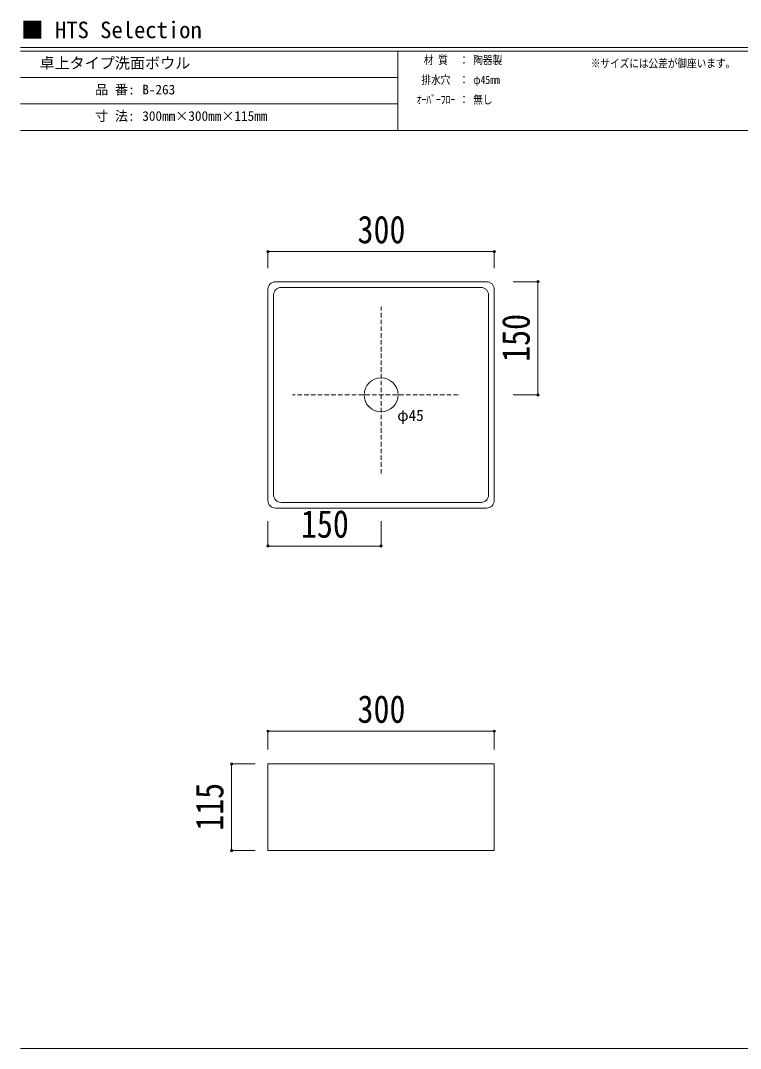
# Model space of a CAD drawing. Units: millimetres, scale not verified. Extents: x -1002 to 1003, y -687 to 676.
# Drawn here: x -1002 to -48, y -687 to 676 of the extents above; entities that cross this region are included whole.
import ezdxf
from ezdxf.enums import TextEntityAlignment as Align

# ---------------------------------------------------------------- set-up
doc = ezdxf.new("R2010")
doc.units = ezdxf.units.MM
doc.header["$LTSCALE"] = 5
doc.header["$PDMODE"] = 32
doc.header["$PDSIZE"] = 3
doc.linetypes.add('DASHED1', pattern=[1.8, 1.2, -0.6])
doc.layers.add('F-0', color=7, linetype='Continuous', lineweight=15)
doc.styles.add('ＭＳ ゴシック', font='')
doc.styles.get('ＭＳ ゴシック').set_extended_font_data('MS Gothic')

msp = doc.modelspace()

# ---------------------------------------------------------------- linework, layer by layer
at = {"layer": 'F-0'}
for p, q in [((1002.034, 640.036), (-1002.086, 640.036)), ((1002.034, 635.036), (-1002.086, 635.036)), ((-502.086, 635.036), (-502.086, 530.036)), ((-502.086, 600.036), (-1002.086, 600.036)), ((-502.086, 565.036), (-1002.086, 565.036)), ((1002.034, 530.036), (-1002.086, 530.036)), ((-384.33, 329.306), (-664.33, 329.306)), ((-674.33, 39.306), (-674.33, 319.306)), ((-391.83, 321.806), (-656.83, 321.806)), ((-374.33, 319.306), (-374.33, 39.306)), ((-666.83, 46.806), (-666.83, 311.806)), ((-381.83, 46.806), (-381.83, 311.806)), ((-384.33, 29.306), (-664.33, 29.306)), ((-656.83, 36.806), (-391.83, 36.806)), ((-674.33, -309.864), (-674.33, -424.864)), ((-674.33, -424.864), (-374.33, -424.864)), ((-1002.086, -687.064), (1002.034, -687.064))]:
    msp.add_line(p, q, dxfattribs=at)
at = {"layer": 'F-0', "color": 4, "lineweight": 9}
for p, q in [((-674.33, 369.286), (-374.33, 369.286)), ((-674.33, 369.286), (-674.33, 347.507)), ((-374.33, 369.286), (-374.33, 347.507)), ((-316.396, 329.306), (-349.292, 329.306)), ((-316.396, 329.306), (-316.396, 179.306)), ((-316.396, 179.306), (-349.292, 179.306)), ((-674.33, -21.006), (-674.33, 11.889)), ((-524.33, -21.006), (-524.33, 11.889)), ((-674.33, -21.006), (-524.33, -21.006)), ((-674.33, -266.421), (-374.33, -266.421)), ((-674.33, -266.421), (-674.33, -290.922)), ((-374.33, -266.421), (-374.33, -290.922)), ((-722.339, -309.864), (-722.339, -424.864)), ((-722.339, -309.864), (-691.304, -309.864)), ((-722.339, -424.864), (-691.304, -424.864))]:
    msp.add_line(p, q, dxfattribs=at)
at = {"layer": 'F-0', "color": 4, "linetype": 'DASHED1', "lineweight": 9}
for p, q in [((-524.33, 75.035), (-524.33, 296.078)), ((-422.25, 179.306), (-641.724, 179.306))]:
    msp.add_line(p, q, dxfattribs=at)
at = {"layer": 'F-0'}
msp.add_lwpolyline([(-674.33, -309.864), (-374.33, -309.864), (-374.33, -424.864)], dxfattribs=at)
msp.add_circle((-524.33, 179.306), 22.5, dxfattribs=at)
for centre, start, end in [((-664.33, 319.306), 90, 180), ((-384.33, 319.306), 0, 90), ((-656.83, 311.806), 90, 180), ((-391.83, 311.806), 0, 90), ((-656.83, 46.806), 180, 270), ((-391.83, 46.806), 270, 0), ((-664.33, 39.306), 180, 270), ((-384.33, 39.306), 270, 0)]:
    msp.add_arc(centre, 10, start, end, dxfattribs=at)
at = {"layer": 'F-0', "color": 6}
for p in [(-674.33, 369.286), (-374.33, 369.286), (-316.396, 329.306), (-316.396, 179.306), (-674.33, -21.006), (-524.33, -21.006), (-674.33, -266.421), (-374.33, -266.421), (-722.339, -309.864), (-722.339, -424.864)]:
    msp.add_point(p, dxfattribs=at)

# ---------------------------------------------------------------- texts
at = {"layer": 'F-0', "style": 'ＭＳ ゴシック'}
for s, height, p in [('■ HTS Selection', 21.99, (-1001.367, 645.583)), ('卓上タイプ洗面ボウル', 14.66, (-977.086, 607.536)), ('品 番:', 12.83, (-903.336, 573.786)), ('B-263', 12.83, (-840.774, 573.786)), ('寸 法:', 12.83, (-903.336, 538.786)), ('300mm×300mm×115mm', 12.83, (-840.774, 538.786)), ('φ45', 14.66, (-502.913, 140.456))]:
    msp.add_text(s, height=height, dxfattribs=at).set_placement(p, align=Align.BOTTOM_LEFT)
at = {"layer": 'F-0', "style": 'ＭＳ ゴシック', "width": 0.85}
for s, p in [('材 質', (-467.711, 614.411)), ('：', (-420.836, 614.411)), ('陶器製', (-402.086, 614.411)), ('※サイズには公差が御座います。', (-246.359, 610.036)), ('排水穴', (-470.836, 588.161)), ('：', (-420.836, 588.161)), ('φ45mm', (-402.086, 588.161)), ('ｵｰﾊﾞｰﾌﾛｰ', (-477.086, 561.911)), ('：', (-420.836, 561.911)), ('無し', (-402.086, 561.911))]:
    msp.add_text(s, height=11, dxfattribs=at).set_placement(p, align=Align.BOTTOM_LEFT)
at = {"layer": 'F-0', "color": 3, "style": 'ＭＳ ゴシック', "width": 0.85}
for s, p in [('300', (-555.58, 369.286)), ('150', (-630.58, -21.006)), ('300', (-555.58, -266.421))]:
    msp.add_text(s, height=36.66, dxfattribs=at).set_placement(p, align=Align.BOTTOM_LEFT)
for s, p in [('150', (-316.396, 223.056)), ('115', (-722.339, -398.614))]:
    msp.add_text(s, height=36.66, rotation=90, dxfattribs=at).set_placement(p, align=Align.BOTTOM_LEFT)

doc.saveas('drawing.dxf')
